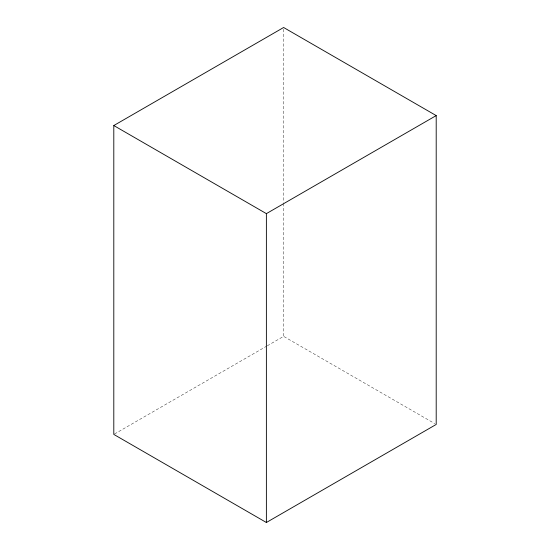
<?xml version="1.0" encoding="UTF-8"?>
<svg xmlns="http://www.w3.org/2000/svg" width="550" height="550" viewBox="0 0 550 550"><rect width="100%" height="100%" fill="white"/><g stroke="black" fill="none" stroke-linecap="round" stroke-linejoin="round"><path stroke-width="0.41" stroke-dasharray="2.75 2.06" d="M114.544 433.984L266.564 346.211M267.307 345.785L283.621 336.366L434.72 423.596M283.621 29.219L283.621 202.524M283.621 203.383L283.621 336.366"/><path stroke-width="0.82" d="M113.802 125.544L283.621 27.5L436.198 115.589L436.198 424.456L266.379 522.5L113.802 434.411L113.802 125.544L266.379 213.634L436.198 115.589M266.379 213.634L266.379 522.5"/></g></svg>
